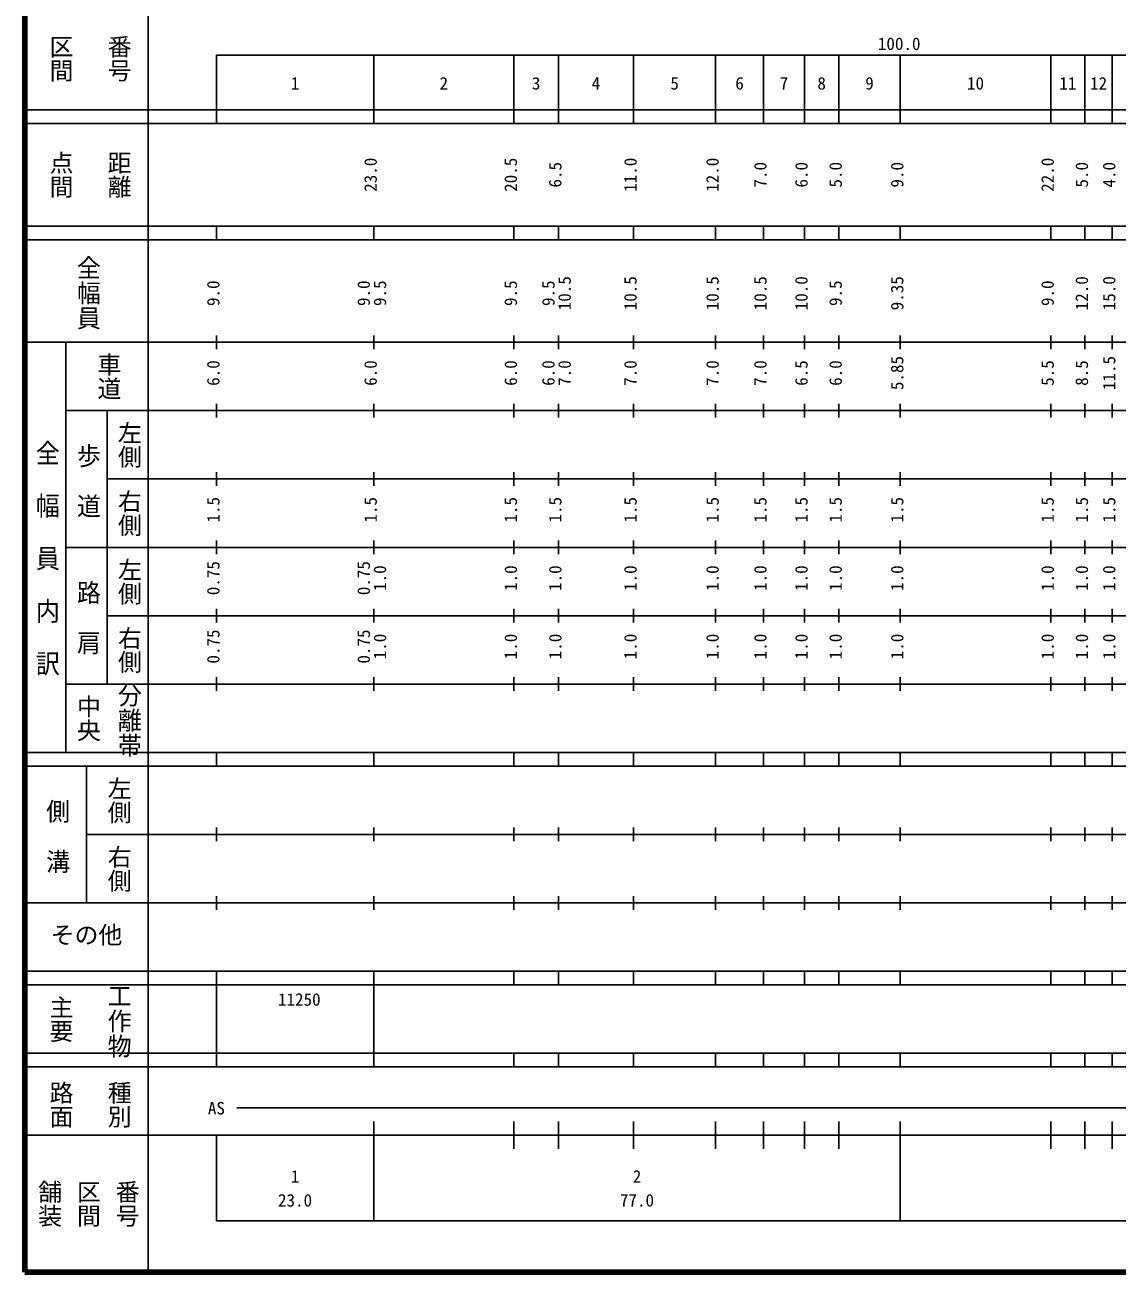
# Model space of a CAD drawing. Units: millimetres on the paper. Extents: x 40 to 680, y 20 to 380.
# Drawn here: x 40 to 199.7, y 20 to 202.4 of the extents above; entities that cross this region are included whole.
import ezdxf
from ezdxf.enums import TextEntityAlignment as Align

# ---------------------------------------------------------------- set-up
doc = ezdxf.new("R2010")
doc.units = ezdxf.units.MM
doc.layers.add('M-TTL', color=2, linetype='Continuous', lineweight=140)
doc.layers.add('M-TTL-BAND', color=7, linetype='Continuous', lineweight=25)
doc.styles.add('@ＭＳ ゴシック', font='')
doc.styles.add('ＭＳ ゴシック', font='')
doc.styles.get('@ＭＳ ゴシック').set_extended_font_data('@MS Gothic')
doc.styles.get('ＭＳ ゴシック').set_extended_font_data('MS Gothic')

msp = doc.modelspace()

# ---------------------------------------------------------------- linework, layer by layer
at = {"layer": 'M-TTL'}
for p, q in [((40, 380), (40, 20)), ((40, 20), (680, 20))]:
    msp.add_line(p, q, dxfattribs=at)
at = {"layer": 'M-TTL-BAND'}
for p, q in [((58, 370), (58, 20)), ((68, 198), (579, 198)), ((68, 198), (68, 188)), ((91, 188), (91, 198)), ((111.5, 188), (111.5, 198)), ((118, 188), (118, 198)), ((129, 188), (129, 198)), ((141, 188), (141, 198)), ((148, 188), (148, 198)), ((154, 188), (154, 198)), ((159, 188), (159, 198)), ((168, 188), (168, 198)), ((190, 188), (190, 198)), ((195, 188), (195, 198)), ((199, 188), (199, 198)), ((40, 190), (579, 190)), ((40, 188), (579, 188)), ((40, 173), (579, 173)), ((68, 171), (68, 173)), ((91, 171), (91, 173)), ((111.5, 171), (111.5, 173)), ((118, 171), (118, 173)), ((129, 171), (129, 173)), ((141, 171), (141, 173)), ((148, 171), (148, 173)), ((154, 171), (154, 173)), ((159, 171), (159, 173)), ((168, 171), (168, 173)), ((190, 171), (190, 173)), ((195, 171), (195, 173)), ((199, 171), (199, 173)), ((40, 171), (579, 171)), ((68, 155), (68, 157)), ((91, 155), (91, 157)), ((111.5, 155), (111.5, 157)), ((118, 155), (118, 157)), ((129, 155), (129, 157)), ((141, 155), (141, 157)), ((148, 155), (148, 157)), ((154, 155), (154, 157)), ((159, 155), (159, 157)), ((168, 155), (168, 157)), ((190, 155), (190, 157)), ((195, 155), (195, 157)), ((199, 155), (199, 157)), ((40, 156), (579, 156)), ((46, 96), (46, 156)), ((46, 146), (579, 146)), ((52, 146), (52, 106)), ((68, 145), (68, 147)), ((91, 145), (91, 147)), ((111.5, 145), (111.5, 147)), ((118, 145), (118, 147)), ((129, 145), (129, 147)), ((141, 145), (141, 147)), ((148, 145), (148, 147)), ((154, 145), (154, 147)), ((159, 145), (159, 147)), ((168, 145), (168, 147)), ((190, 145), (190, 147)), ((195, 145), (195, 147)), ((199, 145), (199, 147)), ((68, 135), (68, 137)), ((91, 135), (91, 137)), ((111.5, 135), (111.5, 137)), ((118, 135), (118, 137)), ((129, 135), (129, 137)), ((141, 135), (141, 137)), ((148, 135), (148, 137)), ((154, 135), (154, 137)), ((159, 135), (159, 137)), ((168, 135), (168, 137)), ((190, 135), (190, 137)), ((195, 135), (195, 137)), ((199, 135), (199, 137)), ((52, 136), (579, 136)), ((46, 126), (579, 126)), ((68, 125), (68, 127)), ((91, 125), (91, 127)), ((111.5, 125), (111.5, 127)), ((118, 125), (118, 127)), ((129, 125), (129, 127)), ((141, 125), (141, 127)), ((148, 125), (148, 127)), ((154, 125), (154, 127)), ((159, 125), (159, 127)), ((168, 125), (168, 127)), ((190, 125), (190, 127)), ((195, 125), (195, 127)), ((199, 125), (199, 127)), ((68, 115), (68, 117)), ((91, 115), (91, 117)), ((111.5, 115), (111.5, 117)), ((118, 115), (118, 117)), ((129, 115), (129, 117)), ((141, 115), (141, 117)), ((148, 115), (148, 117)), ((154, 115), (154, 117)), ((159, 115), (159, 117)), ((168, 115), (168, 117)), ((190, 115), (190, 117)), ((195, 115), (195, 117)), ((199, 115), (199, 117)), ((52, 116), (579, 116)), ((46, 106), (579, 106)), ((68, 105), (68, 107)), ((91, 105), (91, 107)), ((111.5, 105), (111.5, 107)), ((118, 105), (118, 107)), ((129, 105), (129, 107)), ((141, 105), (141, 107)), ((148, 105), (148, 107)), ((154, 105), (154, 107)), ((159, 105), (159, 107)), ((168, 105), (168, 107)), ((190, 105), (190, 107)), ((195, 105), (195, 107)), ((199, 105), (199, 107)), ((40, 96), (579, 96)), ((68, 94), (68, 96)), ((91, 94), (91, 96)), ((111.5, 94), (111.5, 96)), ((118, 94), (118, 96)), ((129, 94), (129, 96)), ((141, 94), (141, 96)), ((148, 94), (148, 96)), ((154, 94), (154, 96)), ((159, 94), (159, 96)), ((168, 94), (168, 96)), ((190, 94), (190, 96)), ((195, 94), (195, 96)), ((199, 94), (199, 96)), ((40, 94), (579, 94)), ((49, 94), (49, 74)), ((49, 84), (579, 84)), ((68, 83), (68, 85)), ((91, 83), (91, 85)), ((111.5, 83), (111.5, 85)), ((118, 83), (118, 85)), ((129, 83), (129, 85)), ((141, 83), (141, 85)), ((148, 83), (148, 85)), ((154, 83), (154, 85)), ((159, 83), (159, 85)), ((168, 83), (168, 85)), ((190, 83), (190, 85)), ((195, 83), (195, 85)), ((199, 83), (199, 85)), ((68, 73), (68, 75)), ((91, 73), (91, 75)), ((111.5, 73), (111.5, 75)), ((118, 73), (118, 75)), ((129, 73), (129, 75)), ((141, 73), (141, 75)), ((148, 73), (148, 75)), ((154, 73), (154, 75)), ((159, 73), (159, 75)), ((168, 73), (168, 75)), ((190, 73), (190, 75)), ((195, 73), (195, 75)), ((199, 73), (199, 75)), ((40, 74), (579, 74)), ((40, 64), (579, 64)), ((68, 62), (68, 64)), ((91, 62), (91, 64)), ((111.5, 62), (111.5, 64)), ((118, 62), (118, 64)), ((129, 62), (129, 64)), ((141, 62), (141, 64)), ((148, 62), (148, 64)), ((154, 62), (154, 64)), ((159, 62), (159, 64)), ((168, 62), (168, 64)), ((190, 62), (190, 64)), ((195, 62), (195, 64)), ((199, 62), (199, 64)), ((40, 62), (579, 62)), ((68, 52), (68, 62)), ((91, 52), (91, 62)), ((40, 52), (579, 52)), ((68, 50), (68, 52)), ((91, 50), (91, 52)), ((111.5, 50), (111.5, 52)), ((118, 50), (118, 52)), ((129, 50), (129, 52)), ((141, 50), (141, 52)), ((148, 50), (148, 52)), ((154, 50), (154, 52)), ((159, 50), (159, 52)), ((168, 50), (168, 52)), ((190, 50), (190, 52)), ((195, 50), (195, 52)), ((199, 50), (199, 52)), ((40, 50), (579, 50)), ((71, 44), (303, 44)), ((91, 27.5), (91, 42)), ((111.5, 38), (111.5, 42)), ((118, 38), (118, 42)), ((129, 38), (129, 42)), ((141, 38), (141, 42)), ((148, 38), (148, 42)), ((154, 38), (154, 42)), ((159, 38), (159, 42)), ((168, 27.5), (168, 42)), ((190, 38), (190, 42)), ((195, 38), (195, 42)), ((199, 38), (199, 42)), ((40, 40), (579, 40)), ((68, 40), (68, 27.5)), ((68, 27.5), (579, 27.5))]:
    msp.add_line(p, q, dxfattribs=at)

# ---------------------------------------------------------------- texts
for s, height, rotation, style, p in [('番号', 2.566, 270, '@ＭＳ ゴシック', (51.75, 201)), ('区間', 2.566, 270, '@ＭＳ ゴシック', (43.25, 201)), ('点間', 2.566, 270, '@ＭＳ ゴシック', (43.25, 184)), ('距離', 2.566, 270, '@ＭＳ ゴシック', (51.75, 184)), ('23.0', 1.833, 90, 'ＭＳ ゴシック', (92, 178)), ('20.5', 1.833, 90, 'ＭＳ ゴシック', (112.5, 178)), ('11.0', 1.833, 90, 'ＭＳ ゴシック', (130, 178)), ('12.0', 1.833, 90, 'ＭＳ ゴシック', (142, 178)), ('22.0', 1.833, 90, 'ＭＳ ゴシック', (191, 178)), ('6.5', 1.833, 90, 'ＭＳ ゴシック', (119, 178.625)), ('7.0', 1.833, 90, 'ＭＳ ゴシック', (149, 178.625)), ('6.0', 1.833, 90, 'ＭＳ ゴシック', (155, 178.625)), ('5.0', 1.833, 90, 'ＭＳ ゴシック', (160, 178.625)), ('9.0', 1.833, 90, 'ＭＳ ゴシック', (169, 178.625)), ('5.0', 1.833, 90, 'ＭＳ ゴシック', (196, 178.625)), ('4.0', 1.833, 90, 'ＭＳ ゴシック', (200, 178.625)), ('9.0', 1.833, 90, 'ＭＳ ゴシック', (69, 161.299)), ('9.0', 1.833, 90, 'ＭＳ ゴシック', (91, 161.299)), ('9.5', 1.833, 90, 'ＭＳ ゴシック', (93.37, 161.299)), ('9.5', 1.833, 90, 'ＭＳ ゴシック', (112.5, 161.299)), ('9.5', 1.833, 90, 'ＭＳ ゴシック', (118, 161.299)), ('10.5', 1.833, 90, 'ＭＳ ゴシック', (120.37, 160.674)), ('10.5', 1.833, 90, 'ＭＳ ゴシック', (130, 160.674)), ('10.5', 1.833, 90, 'ＭＳ ゴシック', (142, 160.674)), ('10.5', 1.833, 90, 'ＭＳ ゴシック', (149, 160.674)), ('10.0', 1.833, 90, 'ＭＳ ゴシック', (155, 160.674)), ('9.5', 1.833, 90, 'ＭＳ ゴシック', (160, 161.299)), ('9.35', 1.833, 90, 'ＭＳ ゴシック', (169, 160.674)), ('9.0', 1.833, 90, 'ＭＳ ゴシック', (191, 161.299)), ('12.0', 1.833, 90, 'ＭＳ ゴシック', (196, 160.674)), ('15.0', 1.833, 90, 'ＭＳ ゴシック', (200, 160.674)), ('車道', 2.566, 270, '@ＭＳ ゴシック', (50.25, 154.5)), ('6.0', 1.833, 90, 'ＭＳ ゴシック', (69, 149.625)), ('6.0', 1.833, 90, 'ＭＳ ゴシック', (92, 149.625)), ('6.0', 1.833, 90, 'ＭＳ ゴシック', (112.5, 149.625)), ('6.0', 1.833, 90, 'ＭＳ ゴシック', (118, 149.625)), ('7.0', 1.833, 90, 'ＭＳ ゴシック', (120.37, 149.625)), ('7.0', 1.833, 90, 'ＭＳ ゴシック', (130, 149.625)), ('7.0', 1.833, 90, 'ＭＳ ゴシック', (142, 149.625)), ('7.0', 1.833, 90, 'ＭＳ ゴシック', (149, 149.625)), ('6.0', 1.833, 90, 'ＭＳ ゴシック', (160, 149.625)), ('5.85', 1.833, 90, 'ＭＳ ゴシック', (169, 149)), ('11.5', 1.833, 90, 'ＭＳ ゴシック', (200, 149)), ('6.5', 1.833, 90, 'ＭＳ ゴシック', (155, 149.625)), ('5.5', 1.833, 90, 'ＭＳ ゴシック', (191, 149.625)), ('8.5', 1.833, 90, 'ＭＳ ゴシック', (196, 149.625)), ('左側', 2.566, 270, '@ＭＳ ゴシック', (53.25, 144.5)), ('右側', 2.566, 270, '@ＭＳ ゴシック', (53.25, 134.5)), ('1.5', 1.833, 90, 'ＭＳ ゴシック', (69, 129.625)), ('1.5', 1.833, 90, 'ＭＳ ゴシック', (92, 129.625)), ('1.5', 1.833, 90, 'ＭＳ ゴシック', (112.5, 129.625)), ('1.5', 1.833, 90, 'ＭＳ ゴシック', (119, 129.625)), ('1.5', 1.833, 90, 'ＭＳ ゴシック', (130, 129.625)), ('1.5', 1.833, 90, 'ＭＳ ゴシック', (142, 129.625)), ('1.5', 1.833, 90, 'ＭＳ ゴシック', (149, 129.625)), ('1.5', 1.833, 90, 'ＭＳ ゴシック', (155, 129.625)), ('1.5', 1.833, 90, 'ＭＳ ゴシック', (160, 129.625)), ('1.5', 1.833, 90, 'ＭＳ ゴシック', (169, 129.625)), ('1.5', 1.833, 90, 'ＭＳ ゴシック', (191, 129.625)), ('1.5', 1.833, 90, 'ＭＳ ゴシック', (196, 129.625)), ('1.5', 1.833, 90, 'ＭＳ ゴシック', (200, 129.625)), ('左側', 2.566, 270, '@ＭＳ ゴシック', (53.25, 124.5)), ('0.75', 1.833, 90, 'ＭＳ ゴシック', (69, 119)), ('0.75', 1.833, 90, 'ＭＳ ゴシック', (91, 119)), ('1.0', 1.833, 90, 'ＭＳ ゴシック', (93.37, 119.625)), ('1.0', 1.833, 90, 'ＭＳ ゴシック', (112.5, 119.625)), ('1.0', 1.833, 90, 'ＭＳ ゴシック', (119, 119.625)), ('1.0', 1.833, 90, 'ＭＳ ゴシック', (130, 119.625)), ('1.0', 1.833, 90, 'ＭＳ ゴシック', (142, 119.625)), ('1.0', 1.833, 90, 'ＭＳ ゴシック', (149, 119.625)), ('1.0', 1.833, 90, 'ＭＳ ゴシック', (155, 119.625)), ('1.0', 1.833, 90, 'ＭＳ ゴシック', (160, 119.625)), ('1.0', 1.833, 90, 'ＭＳ ゴシック', (169, 119.625)), ('1.0', 1.833, 90, 'ＭＳ ゴシック', (191, 119.625)), ('1.0', 1.833, 90, 'ＭＳ ゴシック', (196, 119.625)), ('1.0', 1.833, 90, 'ＭＳ ゴシック', (200, 119.625)), ('右側', 2.566, 270, '@ＭＳ ゴシック', (53.25, 114.5)), ('0.75', 1.833, 90, 'ＭＳ ゴシック', (69, 109)), ('0.75', 1.833, 90, 'ＭＳ ゴシック', (91, 109)), ('1.0', 1.833, 90, 'ＭＳ ゴシック', (93.37, 109.625)), ('1.0', 1.833, 90, 'ＭＳ ゴシック', (112.5, 109.625)), ('1.0', 1.833, 90, 'ＭＳ ゴシック', (119, 109.625)), ('1.0', 1.833, 90, 'ＭＳ ゴシック', (130, 109.625)), ('1.0', 1.833, 90, 'ＭＳ ゴシック', (142, 109.625)), ('1.0', 1.833, 90, 'ＭＳ ゴシック', (149, 109.625)), ('1.0', 1.833, 90, 'ＭＳ ゴシック', (155, 109.625)), ('1.0', 1.833, 90, 'ＭＳ ゴシック', (160, 109.625)), ('1.0', 1.833, 90, 'ＭＳ ゴシック', (169, 109.625)), ('1.0', 1.833, 90, 'ＭＳ ゴシック', (191, 109.625)), ('1.0', 1.833, 90, 'ＭＳ ゴシック', (196, 109.625)), ('1.0', 1.833, 90, 'ＭＳ ゴシック', (200, 109.625)), ('中央', 2.566, 270, '@ＭＳ ゴシック', (47.25, 104.5)), ('左側', 2.566, 270, '@ＭＳ ゴシック', (51.75, 92.5)), ('右側', 2.566, 270, '@ＭＳ ゴシック', (51.75, 82.5)), ('主要', 2.566, 270, '@ＭＳ ゴシック', (43.25, 60.5)), ('路面', 2.566, 270, '@ＭＳ ゴシック', (43.25, 48)), ('種別', 2.566, 270, '@ＭＳ ゴシック', (51.75, 48)), ('舗装', 2.566, 270, '@ＭＳ ゴシック', (41.583, 33.5)), ('区間', 2.566, 270, '@ＭＳ ゴシック', (47.25, 33.5)), ('番号', 2.566, 270, '@ＭＳ ゴシック', (52.917, 33.5))]:
    msp.add_text(s, height=height, rotation=rotation, dxfattribs=dict(at, style=style)).set_placement(p, align=Align.BOTTOM_LEFT)
at = {"layer": 'M-TTL-BAND', "style": 'ＭＳ ゴシック'}
for s, height, p in [('100.0', 1.833, (164.719, 198.195)), ('1', 1.833, (78.875, 192.405)), ('2', 1.833, (100.625, 192.405)), ('3', 1.833, (114.125, 192.405)), ('4', 1.833, (122.875, 192.405)), ('5', 1.833, (134.375, 192.405)), ('6', 1.833, (143.875, 192.405)), ('7', 1.833, (150.375, 192.405)), ('8', 1.833, (155.875, 192.405)), ('9', 1.833, (162.875, 192.405)), ('10', 1.833, (177.75, 192.405)), ('11', 1.833, (191.25, 192.405)), ('12', 1.833, (195.75, 192.405)), ('その他', 2.566, (43.75, 67.25)), ('11250', 1.833, (77, 58.405)), ('AS', 1.833, (66.75, 42.5)), ('1', 1.833, (78.875, 32.523)), ('2', 1.833, (128.875, 32.523)), ('23.0', 1.833, (77, 29.033)), ('77.0', 1.833, (127, 29.033))]:
    msp.add_text(s, height=height, dxfattribs=at).set_placement(p, align=Align.BOTTOM_LEFT)
at = {"layer": 'M-TTL-BAND', "style": '@ＭＳ ゴシック'}
for s, width, p in [('全幅員', 1.05, (47.25, 168.75)), ('全\u3000幅\u3000員\u3000内\u3000訳', 1.1, (41.25, 141.75)), ('歩\u3000道', 1.05, (47.25, 141.25)), ('路\u3000肩', 1.05, (47.25, 121.25)), ('分離帯', 1.05, (53.25, 106.25)), ('側\u3000溝', 1.05, (42.75, 89.25)), ('工作物', 1.05, (51.75, 62.25))]:
    msp.add_text(s, height=2.566, rotation=270, dxfattribs=dict(at, width=width)).set_placement(p, align=Align.BOTTOM_LEFT)

doc.saveas('drawing.dxf')
